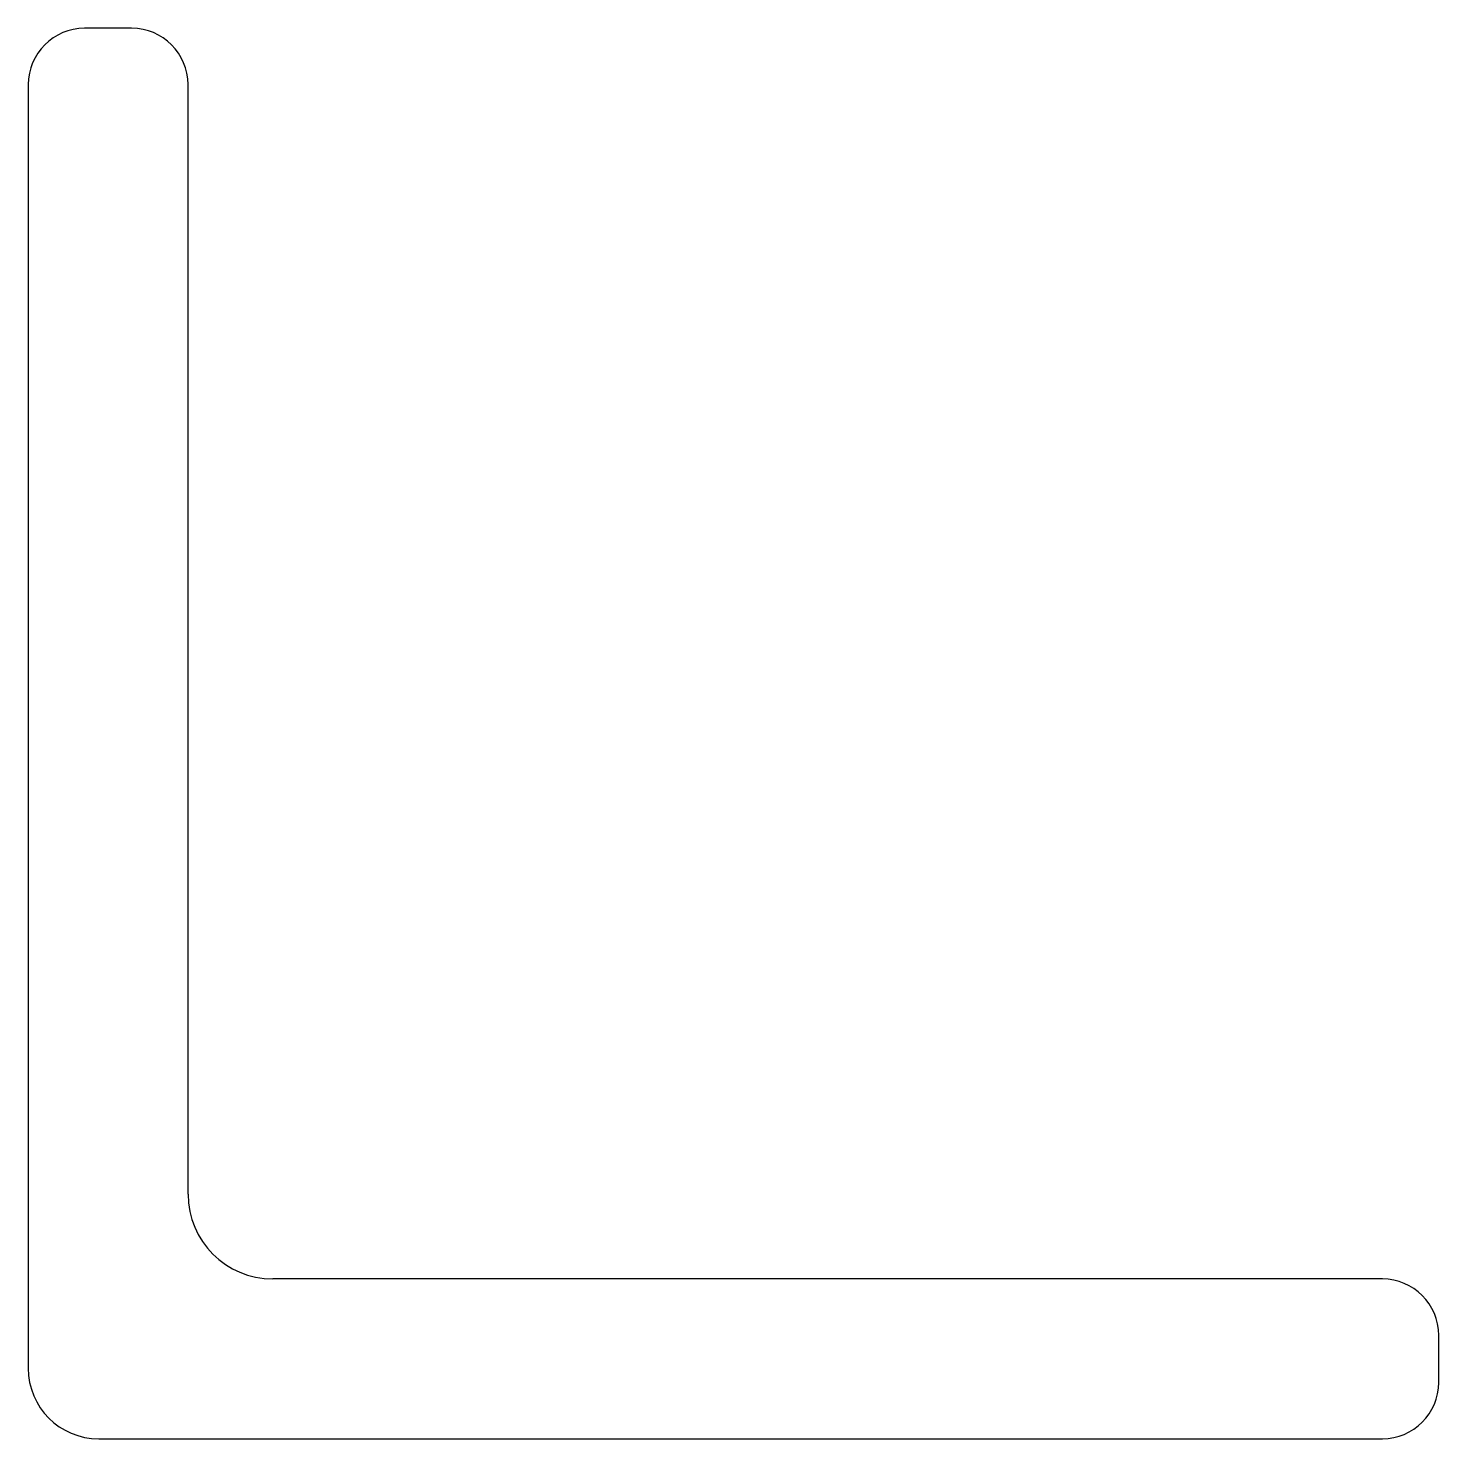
# Model space of a CAD drawing. Header units: millimetres. Extents: x 0 to 300, y 0 to 300.
import ezdxf

# ---------------------------------------------------------------- set-up
doc = ezdxf.new("R2010")
doc.units = ezdxf.units.MM
doc.layers.add('Profile', color=7, linetype='Continuous')

msp = doc.modelspace()

# ---------------------------------------------------------------- linework, layer by layer
at = {"layer": 'Profile'}
for p, q in [((22, 300), (12, 300)), ((0, 288), (0, 15)), ((34, 52), (34, 288)), ((288, 34), (52, 34)), ((300, 12), (300, 22)), ((15, 0), (288, 0))]:
    msp.add_line(p, q, dxfattribs=at)
for centre, radius, start, end in [((12, 288), 12, 90, 180), ((22, 288), 12, 0, 90), ((52, 52), 18, 180, 270), ((288, 22), 12, 0, 90), ((15, 15), 15, 180, 270), ((288, 12), 12, 270, 0)]:
    msp.add_arc(centre, radius, start, end, dxfattribs=at)

doc.saveas('drawing.dxf')
